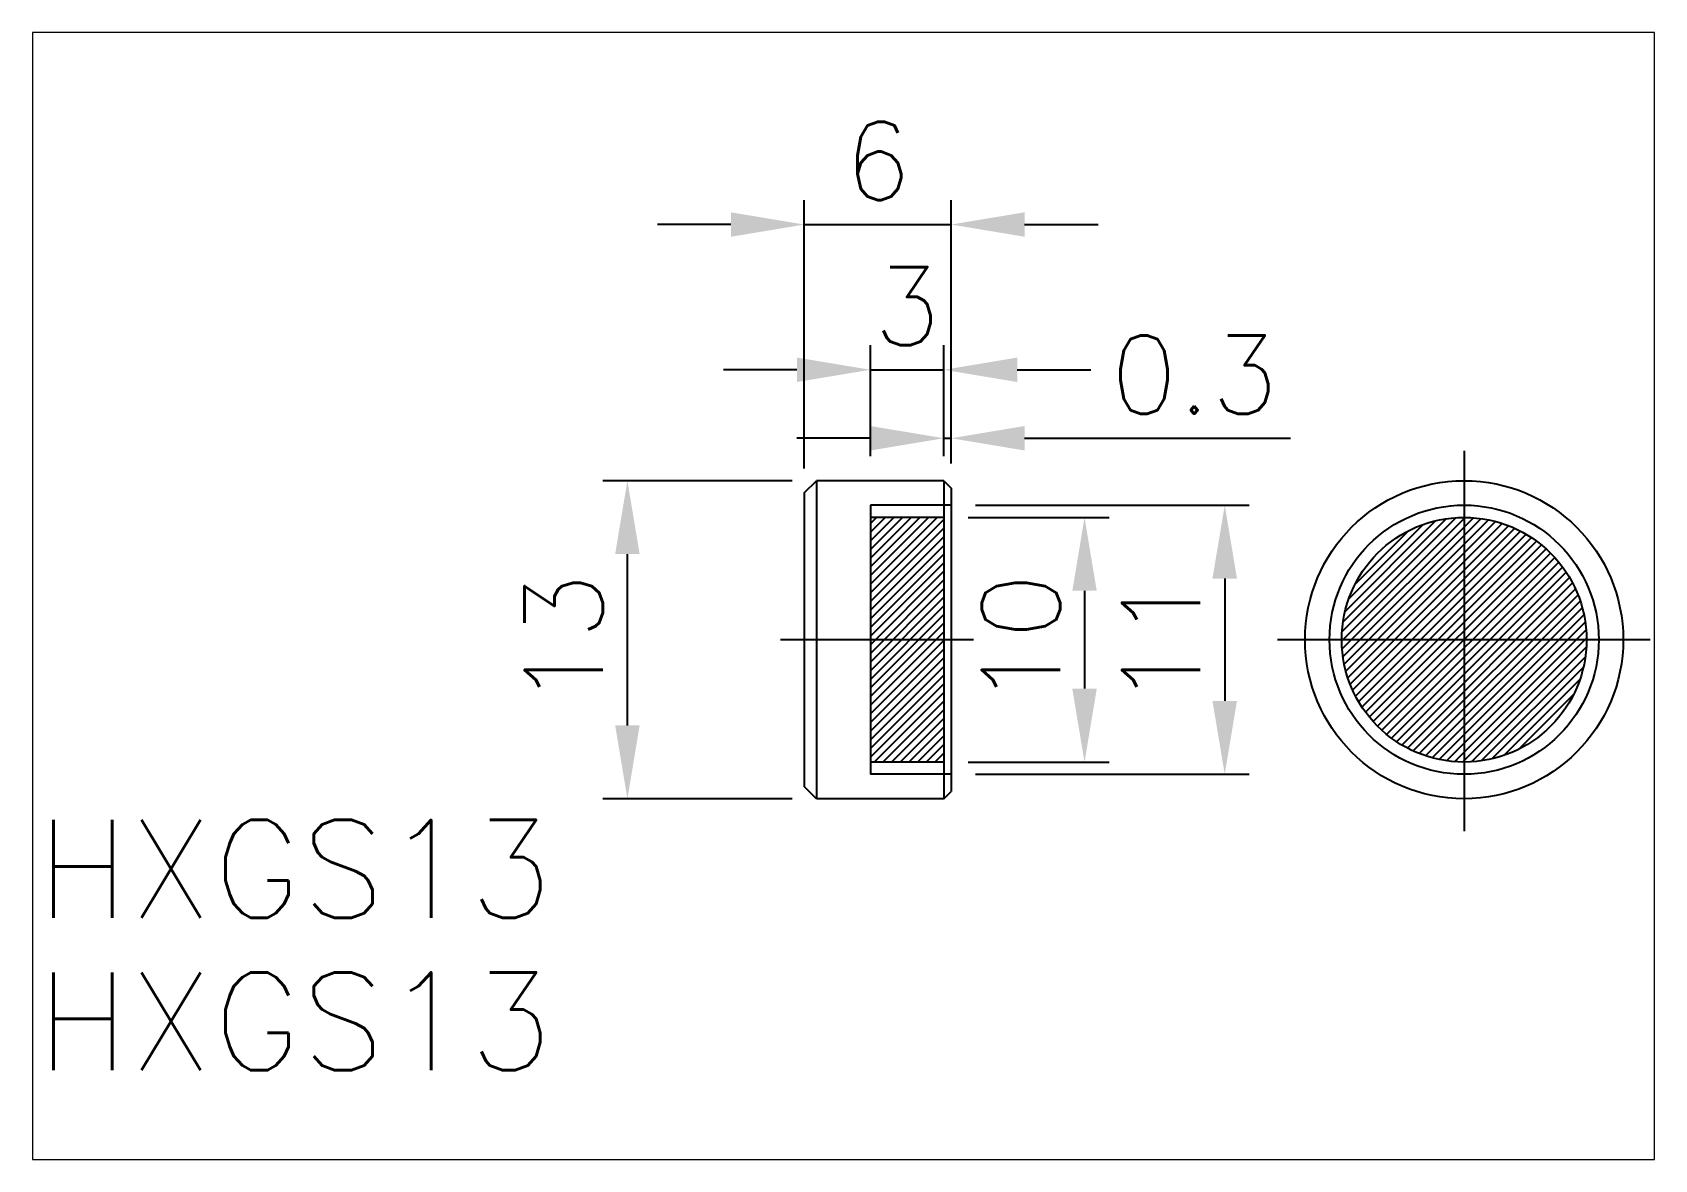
# Paper-space layout 'レイアウト1' of a CAD drawing. Extents: x 1.12 to 10.1, y 0.78 to 7.02.
# The model-space entities are those that its viewports show. They can reach past a viewport. Long polylines and large blocks are cut down to what shows.
import ezdxf

# ---------------------------------------------------------------- set-up
doc = ezdxf.new("R2010")
doc.units = 0
doc.header["$MEASUREMENT"] = 0
doc.header["$PDMODE"] = 64
doc.linetypes.add('CENTER', pattern=[17.5, 13, -1.5, 1.5, -1.5])
doc.linetypes.add('DASHED', pattern=[3.5, 2, -1.5])
doc.layers.get('0').update_dxf_attribs({"linetype": 'CONTINUOUS'})
doc.layers.get('DEFPOINTS').update_dxf_attribs({"linetype": 'CONTINUOUS'})
doc.layers.add('CENTER', color=1, linetype='CENTER')
doc.styles.get("Standard").update_dxf_attribs({"font": 'txt.shx', "bigfont": '@extfont2.shx'})
doc.dimstyles.new('MISUMI', dxfattribs={"dimtxt": 3.2, "dimasz": 3, "dimexe": 1, "dimexo": 1, "dimgap": 1, "dimtad": 1, "dimdsep": 46, "dimtxsty": 'STANDARD', "dimcen": 0, "dimadec": 0, "dimazin": 0, "dimtfac": 0.6, "dimtix": 1, "dimtmove": 2, "dimatfit": 3, "dimfxl": 1, "dimtvp": 1, "dimtolj": 1, "dimarcsym": 0})

# ---------------------------------------------------------------- blocks, each defined once
blk = doc.blocks.new('*D53')
at = {"color": 0, "linetype": 'Continuous', "lineweight": -2}
for p, q in [((128.289, 183.017), (128.289, 187.549)), ((131.289, 183.017), (131.289, 187.549)), ((125.289, 186.549), (122.289, 186.549)), ((128.289, 186.549), (131.289, 186.549)), ((134.289, 186.549), (137.289, 186.549))]:
    blk.add_line(p, q, dxfattribs=at)
at = {"color": 0, "linetype": 'Continuous'}
for points in [[(125.289, 187.049), (125.289, 186.049), (128.289, 186.549)], [(134.289, 187.049), (134.289, 186.049), (131.289, 186.549)]]:
    blk.add_solid(points, dxfattribs=at)
at = {"layer": 'DEFPOINTS', "color": 0, "linetype": 'Continuous'}
for p in [(131.289, 186.549), (128.289, 182.017), (131.289, 182.017)]:
    blk.add_point(p, dxfattribs=at)
at = {"color": 0, "linetype": 'Continuous', "insert": (129.789, 189.149), "char_height": 3.2, "attachment_point": 5}
blk.add_mtext('\\A1;3', dxfattribs=at)
blk = doc.blocks.new('*D52')
at = {"color": 0, "linetype": 'Continuous', "lineweight": -2}
for p, q in [((125.589, 182.517), (125.589, 193.485)), ((131.589, 182.717), (131.589, 193.485)), ((122.589, 192.485), (119.589, 192.485)), ((125.589, 192.485), (131.589, 192.485)), ((134.589, 192.485), (137.589, 192.485))]:
    blk.add_line(p, q, dxfattribs=at)
at = {"color": 0, "linetype": 'Continuous'}
for points in [[(122.589, 192.985), (122.589, 191.985), (125.589, 192.485)], [(134.589, 192.985), (134.589, 191.985), (131.589, 192.485)]]:
    blk.add_solid(points, dxfattribs=at)
at = {"layer": 'DEFPOINTS', "color": 0, "linetype": 'Continuous'}
for p in [(131.589, 192.485), (131.589, 181.717), (125.589, 181.517)]:
    blk.add_point(p, dxfattribs=at)
at = {"color": 0, "linetype": 'Continuous', "insert": (128.589, 195.085), "char_height": 3.2, "attachment_point": 5}
blk.add_mtext('\\A1;6', dxfattribs=at)
blk = doc.blocks.new('*D51')
at = {"color": 0, "linetype": 'Continuous', "lineweight": -2}
for p, q in [((131.289, 183.017), (131.289, 184.751)), ((131.589, 182.717), (131.589, 184.751)), ((128.289, 183.751), (125.289, 183.751)), ((131.289, 183.751), (131.589, 183.751)), ((134.589, 183.751), (145.456, 183.751))]:
    blk.add_line(p, q, dxfattribs=at)
at = {"color": 0, "linetype": 'Continuous'}
for points in [[(128.289, 184.251), (128.289, 183.251), (131.289, 183.751)], [(134.589, 184.251), (134.589, 183.251), (131.589, 183.751)]]:
    blk.add_solid(points, dxfattribs=at)
at = {"layer": 'DEFPOINTS', "color": 0, "linetype": 'Continuous'}
for p in [(131.589, 183.751), (131.289, 182.017), (131.589, 181.717)]:
    blk.add_point(p, dxfattribs=at)
at = {"color": 0, "linetype": 'Continuous', "insert": (141.523, 186.351), "char_height": 3.2, "attachment_point": 5}
blk.add_mtext('\\A1;0.3', dxfattribs=at)
blk = doc.blocks.new('*D50')
at = {"color": 0, "linetype": 'Continuous', "lineweight": -2}
for p, q in [((132.289, 180.517), (138.038, 180.517)), ((137.038, 177.517), (137.038, 173.517)), ((132.289, 170.517), (138.038, 170.517))]:
    blk.add_line(p, q, dxfattribs=at)
at = {"color": 0, "linetype": 'Continuous'}
for points in [[(136.538, 177.517), (137.538, 177.517), (137.038, 180.517)], [(136.538, 173.517), (137.538, 173.517), (137.038, 170.517)]]:
    blk.add_solid(points, dxfattribs=at)
at = {"layer": 'DEFPOINTS', "color": 0, "linetype": 'Continuous'}
for p in [(131.289, 180.517), (131.289, 170.517), (137.038, 170.517)]:
    blk.add_point(p, dxfattribs=at)
at = {"color": 0, "linetype": 'Continuous', "insert": (134.438, 175.517), "char_height": 3.2, "attachment_point": 5, "rotation": 90}
blk.add_mtext('\\A1;10', dxfattribs=at)
blk = doc.blocks.new('*D49')
at = {"color": 0, "linetype": 'Continuous', "lineweight": -2}
for p, q in [((132.589, 181.017), (143.766, 181.017)), ((142.766, 178.017), (142.766, 173.017)), ((132.589, 170.017), (143.766, 170.017))]:
    blk.add_line(p, q, dxfattribs=at)
at = {"color": 0, "linetype": 'Continuous'}
for points in [[(142.266, 178.017), (143.266, 178.017), (142.766, 181.017)], [(142.266, 173.017), (143.266, 173.017), (142.766, 170.017)]]:
    blk.add_solid(points, dxfattribs=at)
at = {"layer": 'DEFPOINTS', "color": 0, "linetype": 'Continuous'}
for p in [(131.589, 181.017), (131.589, 170.017), (142.766, 170.017)]:
    blk.add_point(p, dxfattribs=at)
at = {"color": 0, "linetype": 'Continuous', "insert": (140.166, 175.517), "char_height": 3.2, "attachment_point": 5, "rotation": 90}
blk.add_mtext('\\A1;11', dxfattribs=at)
blk = doc.blocks.new('*D48')
at = {"color": 0, "linetype": 'Continuous', "lineweight": -2}
for p, q in [((125.089, 182.017), (117.362, 182.017)), ((118.362, 172.017), (118.362, 179.017)), ((125.089, 169.017), (117.362, 169.017))]:
    blk.add_line(p, q, dxfattribs=at)
at = {"color": 0, "linetype": 'Continuous'}
for points in [[(117.862, 179.017), (118.862, 179.017), (118.362, 182.017)], [(117.862, 172.017), (118.862, 172.017), (118.362, 169.017)]]:
    blk.add_solid(points, dxfattribs=at)
at = {"layer": 'DEFPOINTS', "color": 0, "linetype": 'Continuous'}
for p in [(118.362, 182.017), (126.089, 182.017), (126.089, 169.017)]:
    blk.add_point(p, dxfattribs=at)
at = {"color": 0, "linetype": 'Continuous', "insert": (115.762, 175.517), "char_height": 3.2, "attachment_point": 5, "rotation": 90}
blk.add_mtext('\\A1;13', dxfattribs=at)
blk = doc.blocks.new('*X41')
at = {"color": 0, "linetype": 'Continuous'}
for p, q in [((128.289, 177.787), (131.019, 180.517)), ((128.289, 178.14), (130.666, 180.517)), ((128.289, 178.494), (130.312, 180.517)), ((128.289, 178.847), (129.959, 180.517)), ((128.289, 179.201), (129.605, 180.517)), ((128.289, 179.555), (129.252, 180.517)), ((128.289, 179.908), (128.898, 180.517)), ((128.289, 180.262), (128.544, 180.517)), ((128.289, 177.433), (131.289, 180.433)), ((128.289, 177.08), (131.289, 180.08)), ((128.289, 176.726), (131.289, 179.726)), ((128.289, 176.373), (131.289, 179.373)), ((128.289, 176.019), (131.289, 179.019)), ((128.289, 175.665), (131.289, 178.665)), ((128.289, 175.312), (131.289, 178.312)), ((128.289, 174.958), (131.289, 177.958)), ((128.289, 174.605), (131.289, 177.605)), ((128.289, 174.251), (131.289, 177.251)), ((128.289, 173.898), (131.289, 176.898)), ((128.289, 173.544), (131.289, 176.544)), ((128.289, 173.191), (131.289, 176.191)), ((128.289, 172.837), (131.289, 175.837)), ((128.289, 172.483), (131.289, 175.483)), ((128.289, 172.13), (131.289, 175.13)), ((128.289, 171.776), (131.289, 174.776)), ((128.289, 171.423), (131.289, 174.423)), ((128.289, 171.069), (131.289, 174.069)), ((128.289, 170.716), (131.289, 173.716)), ((128.444, 170.517), (131.289, 173.362)), ((128.798, 170.517), (131.289, 173.009)), ((129.151, 170.517), (131.289, 172.655)), ((129.505, 170.517), (131.289, 172.301)), ((129.858, 170.517), (131.289, 171.948)), ((130.212, 170.517), (131.289, 171.594)), ((130.565, 170.517), (131.289, 171.241)), ((130.919, 170.517), (131.289, 170.887)), ((131.272, 170.517), (131.289, 170.534))]:
    blk.add_line(p, q, dxfattribs=at)

msp = doc.modelspace()

# ---------------------------------------------------------------- hatches: boundary and pattern name
at = {"linetype": 'Continuous'}
h = msp.add_hatch(dxfattribs=at)
h.set_pattern_fill('ANSI31', color=3, scale=2, style=0)
edge = h.paths.add_edge_path()
edge.add_arc((152.54651, 175.51682), 5, 0, 360)

# ---------------------------------------------------------------- linework, layer by layer
at = {"color": 7, "linetype": 'Continuous'}
for p, q in [((125.58927, 181.51682), (126.08927, 182.01682)), ((131.28927, 182.01682), (126.08927, 182.01682)), ((126.08927, 182.01682), (126.08927, 169.01682)), ((131.28927, 182.01682), (131.58927, 181.71682)), ((131.28927, 182.01682), (131.28927, 169.01682)), ((131.58927, 181.71682), (131.58927, 169.31682)), ((125.58927, 181.51682), (125.58927, 169.51682)), ((126.08927, 169.01682), (125.58927, 169.51682)), ((131.28927, 169.01682), (126.08927, 169.01682)), ((131.28927, 169.01682), (131.58927, 169.31682))]:
    msp.add_line(p, q, dxfattribs=at)
at = {"color": 3, "linetype": 'DASHED'}
for p, q in [((128.28927, 181.01682), (128.28927, 170.01682)), ((131.58927, 181.01682), (128.28927, 181.01682)), ((131.28927, 180.51682), (128.28927, 180.51682)), ((131.28927, 170.51682), (128.28927, 170.51682)), ((131.58927, 170.01682), (128.28927, 170.01682))]:
    msp.add_line(p, q, dxfattribs=at)
at = {"color": 7, "linetype": 'Continuous'}
for radius in [6.5, 5.5, 5]:
    msp.add_circle((152.54651, 175.51682), radius, dxfattribs=at)
at = {"layer": 'CENTER', "color": 1, "linetype": 'CENTER'}
for p, q in [((152.54651, 183.23654), (152.54651, 167.69035)), ((132.50448, 175.51682), (124.6111, 175.51682)), ((160.15036, 175.51682), (144.92475, 175.51682))]:
    msp.add_line(p, q, dxfattribs=at)

# ---------------------------------------------------------------- block references
at = {"color": 3, "linetype": 'Continuous'}
msp.add_blockref('*X41', (0, 0), dxfattribs=at)

# ---------------------------------------------------------------- texts
at = {"color": 7, "linetype": 'Continuous'}
for p in [(94.23048, 164.15383), (94.23048, 157.92275)]:
    msp.add_text('HXGS13', height=4, dxfattribs=at).set_placement(p)

# ---------------------------------------------------------------- dimensions: what is measured, and where the dimension line sits
for base, p1, p2, picture, middle in [((131.58927, 192.48523), (125.58927, 181.51682), (131.58927, 181.71682), '*D52', (128.58927, 195.08523)), ((131.28927, 186.54916), (128.28927, 182.01682), (131.28927, 182.01682), '*D53', (129.78927, 189.14916))]:
    dim = msp.add_linear_dim(base=base, p1=p1, p2=p2, dimstyle='MISUMI', override={"dimdec": 4, "dimtdec": 4, "dimtmove": 0, "dimtzin": 0}, dxfattribs=at)
    dim.commit()
    dim.dimension.update_dxf_attribs({"geometry": picture, "text_midpoint": middle})
dim = msp.add_linear_dim(base=(131.58927, 183.75087), p1=(131.28927, 182.01682), p2=(131.58927, 181.71682), dimstyle='MISUMI', override={"dimdec": 4, "dimtdec": 4, "dimtmove": 0, "dimtzin": 0}, dxfattribs=at)
dim.commit()
dim.dimension.update_dxf_attribs({"geometry": '*D51', "text_midpoint": (141.5226, 183.75087), "dimtype": 160})
for base, p1, p2, picture, middle in [((118.36224, 182.01682), (126.08927, 169.01682), (126.08927, 182.01682), '*D48', (115.76224, 175.51682)), ((142.76628, 170.01682), (131.58927, 181.01682), (131.58927, 170.01682), '*D49', (140.16628, 175.51682)), ((137.03775, 170.51682), (131.28927, 180.51682), (131.28927, 170.51682), '*D50', (134.43775, 175.51682))]:
    dim = msp.add_linear_dim(base=base, p1=p1, p2=p2, angle=90, dimstyle='MISUMI', override={"dimdec": 4, "dimtdec": 4, "dimtmove": 0, "dimtzin": 0}, dxfattribs=at)
    dim.commit()
    dim.dimension.update_dxf_attribs({"geometry": picture, "text_midpoint": middle})

psp = doc.layouts.new('レイアウト1')

# ---------------------------------------------------------------- viewports
at = {"layer": '0', "color": 7, "linetype": 'Continuous', "view_target_point": (148.5, 105)}
psp.add_viewport(center=(5.6137, 3.9021), size=(8.982, 6.243333), view_center_point=(-21.30958, 72.30399), view_height=46.0653166, dxfattribs=at)

doc.saveas('drawing.dxf')
